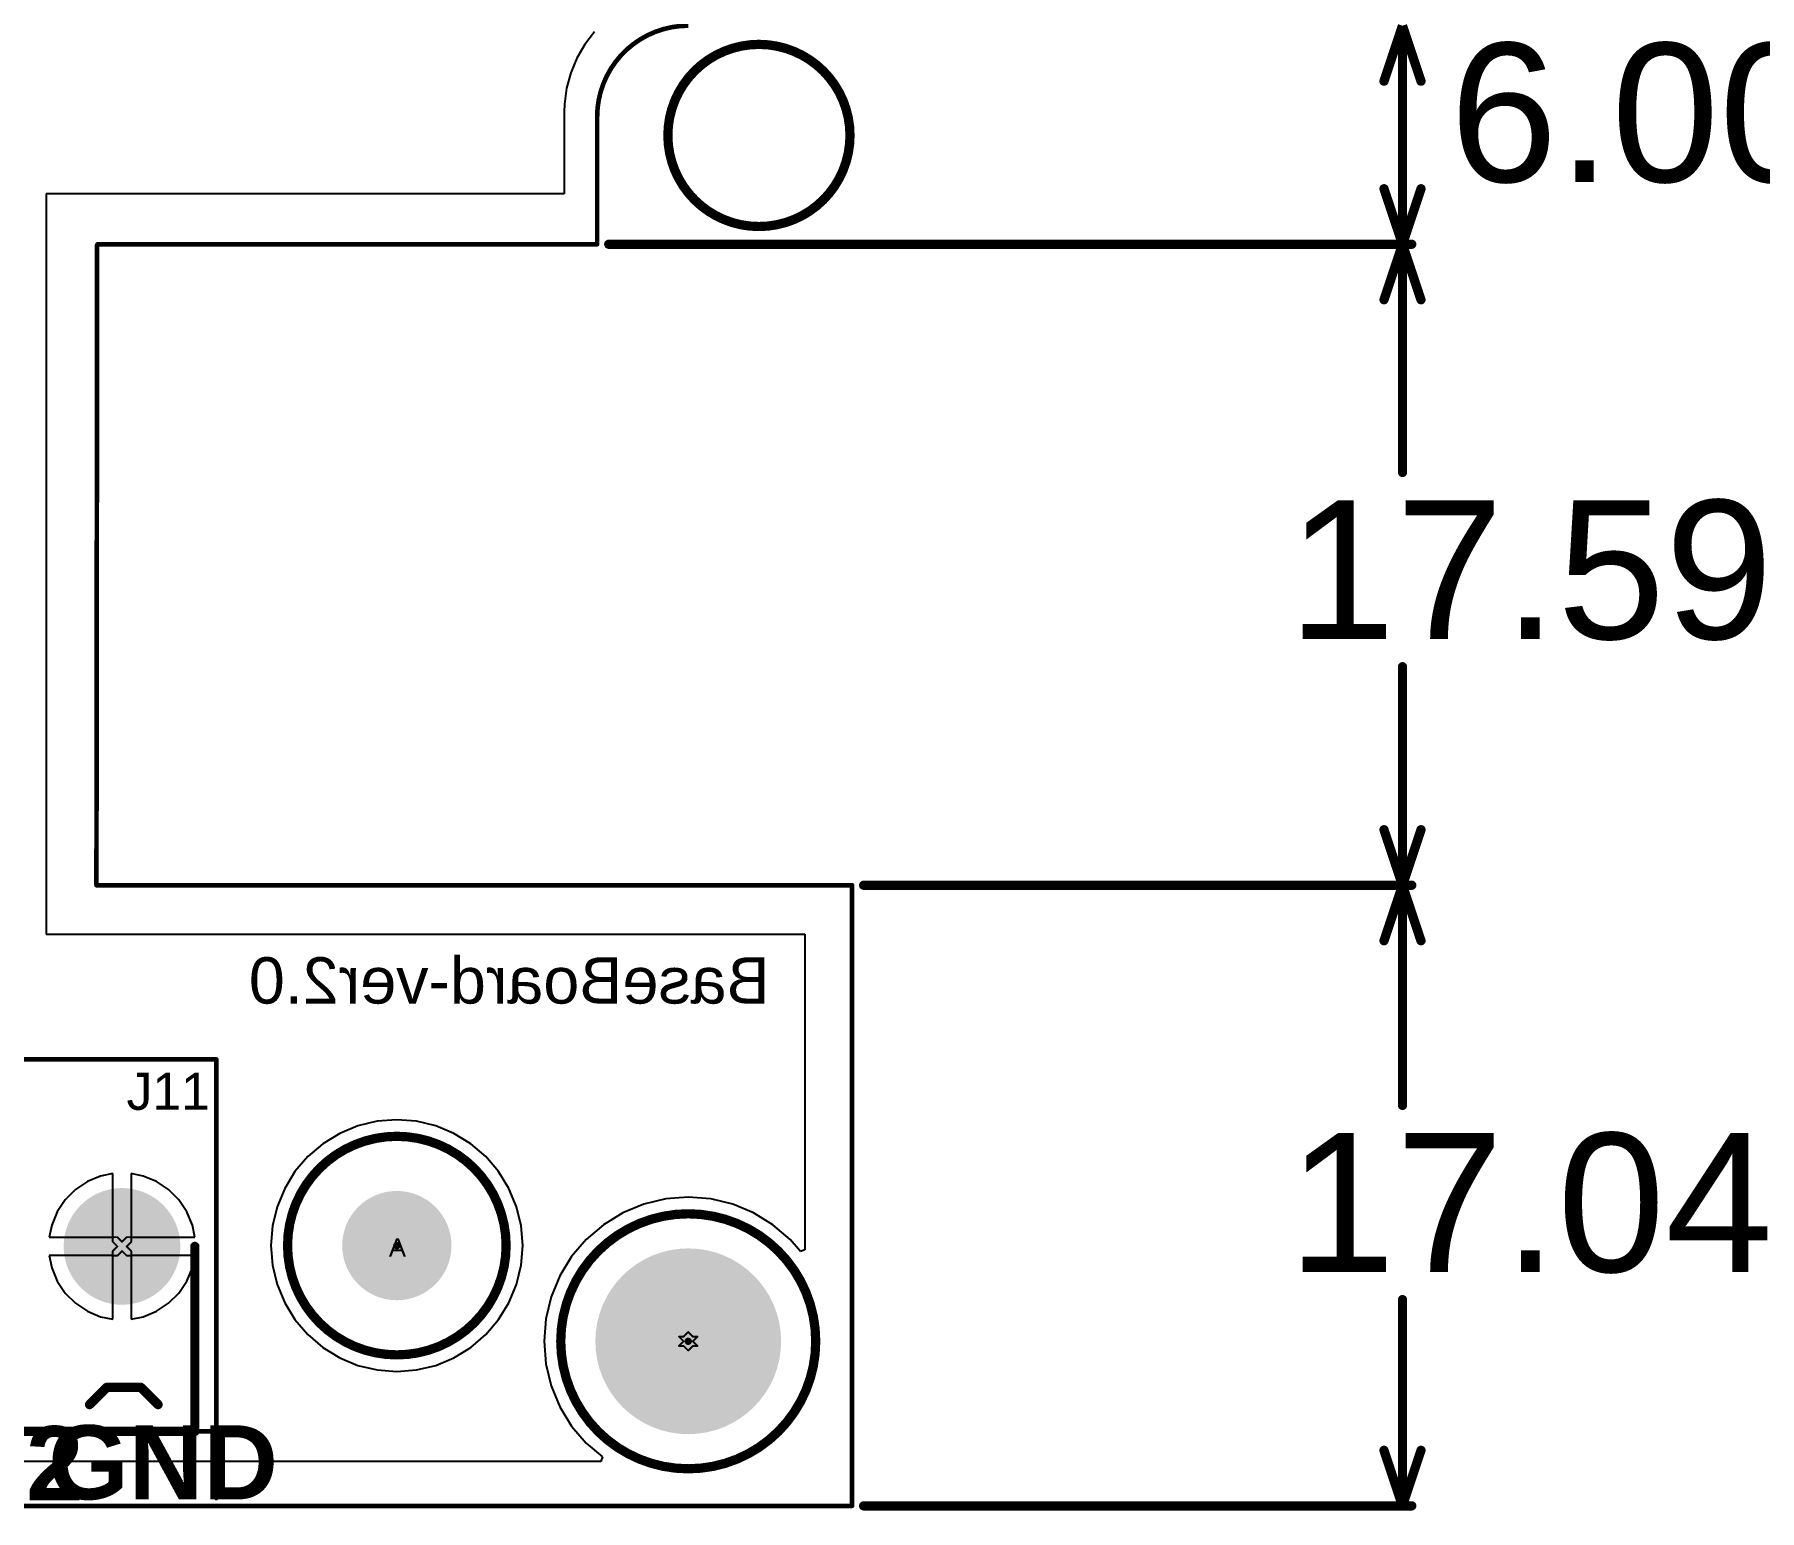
# Model space of a CAD drawing. Header units: inches. Extents: x -21 to 276, y -5 to 220.
# Drawn here: x 87.06 to 134.41, y -4.64 to 35.87 of the extents above; entities that cross this region are included whole.
import ezdxf

# ---------------------------------------------------------------- set-up
doc = ezdxf.new("R2010")
doc.units = ezdxf.units.IN
for name, color, linetype in [('Board_Outline', 216, 'Continuous'), ('Bottom Layer', 5, 'Continuous'), ('Bottom Overlay', 54, 'Continuous'), ('Bottom Solder', 6, 'Continuous'), ('Dimensions', 6, 'Continuous'), ('Drill Drawing', 1, 'Continuous'), ('Ground', 16, 'Continuous'), ('Keep-Out Layer', 6, 'Continuous'), ('Multi-Layer', 9, 'Continuous'), ('Pad Holes', 156, 'Continuous'), ('Power + Signal', 76, 'Continuous'), ('Top Layer', 1, 'Continuous'), ('Top Overlay', 2, 'Continuous'), ('Top Solder', 216, 'Continuous')]:
    doc.layers.add(name, color=color, linetype=linetype)
doc.styles.add('Arial', font='', dxfattribs={"height": 0.2})
doc.styles.add('Arial_Bold', font='', dxfattribs={"height": 0.2})
doc.styles.get('Arial').set_extended_font_data('Arial')
doc.styles.get('Arial_Bold').set_extended_font_data('Arial', bold=True)

# ---------------------------------------------------------------- blocks, each defined once
blk = doc.blocks.new('DB128L_5_08_2P_BK_S_135')
at = {"layer": 'Bottom Layer'}
blk.add_hatch(color=5, dxfattribs=at).paths.add_polyline_path([(-1.04, 1.5), (-1.04, -1.5), (-4.04, -1.5), (-4.04, 1.5)])
h = blk.add_hatch(color=5, dxfattribs=at)
edge = h.paths.add_edge_path()
edge.add_arc((2.54, 0), 1.5, 0, 360)
at = {"layer": 'Bottom Solder'}
blk.add_hatch(color=6, dxfattribs=at).paths.add_polyline_path([(-0.938, 1.602), (-0.938, -1.602), (-4.142, -1.602), (-4.142, 1.602)])
h = blk.add_hatch(color=6, dxfattribs=at)
edge = h.paths.add_edge_path()
edge.add_arc((2.54, 0), 1.602, 0, 360)
at = {"layer": 'Ground'}
blk.add_hatch(color=16, dxfattribs=at).paths.add_polyline_path([(-1.04, 1.5), (-1.04, -1.5), (-4.04, -1.5), (-4.04, 1.5)])
h = blk.add_hatch(color=16, dxfattribs=at)
edge = h.paths.add_edge_path()
edge.add_arc((2.54, 0), 1.5, 0, 360)
at = {"layer": 'Multi-Layer'}
blk.add_hatch(color=9, dxfattribs=at).paths.add_polyline_path([(-1.04, 1.5), (-1.04, -1.5), (-4.04, -1.5), (-4.04, 1.5)])
h = blk.add_hatch(color=9, dxfattribs=at)
edge = h.paths.add_edge_path()
edge.add_arc((2.54, 0), 1.5, 0, 360)
at = {"layer": 'Pad Holes'}
h = blk.add_hatch(color=7, dxfattribs=at)
edge = h.paths.add_edge_path()
edge.add_arc((-2.54, 0), 0.8, 0, 360)
h = blk.add_hatch(color=7, dxfattribs=at)
edge = h.paths.add_edge_path()
edge.add_arc((2.54, 0), 0.8, 0, 360)
at = {"layer": 'Power + Signal'}
blk.add_hatch(color=76, dxfattribs=at).paths.add_polyline_path([(-1.04, 1.5), (-1.04, -1.5), (-4.04, -1.5), (-4.04, 1.5)])
h = blk.add_hatch(color=76, dxfattribs=at)
edge = h.paths.add_edge_path()
edge.add_arc((2.54, 0), 1.5, 0, 360)
at = {"layer": 'Top Layer'}
blk.add_hatch(color=1, dxfattribs=at).paths.add_polyline_path([(-1.04, 1.5), (-1.04, -1.5), (-4.04, -1.5), (-4.04, 1.5)])
h = blk.add_hatch(color=1, dxfattribs=at)
edge = h.paths.add_edge_path()
edge.add_arc((2.54, 0), 1.5, 0, 360)
at = {"layer": 'Top Solder'}
blk.add_hatch(color=216, dxfattribs=at).paths.add_polyline_path([(-0.938, 1.602), (-0.938, -1.602), (-4.142, -1.602), (-4.142, 1.602)])
h = blk.add_hatch(color=216, dxfattribs=at)
edge = h.paths.add_edge_path()
edge.add_arc((2.54, 0), 1.602, 0, 360)
at = {"layer": 'Top Overlay'}
for points in [[(-5.131, 5.131, 0.127, 0.127, 0), (5.131, 5.131, 0.127, 0.127, 0)], [(-5.131, -5.08, 0.127, 0.127, 0), (-5.131, 5.131, 0.127, 0.127, 0)], [(5.131, -5.08, 0.127, 0.127, 0), (5.131, 5.131, 0.127, 0.127, 0)], [(-3.431, -4.343, 0.254, 0.254, 0), (-2.954, -3.867, 0.254, 0.254, 0)], [(-2.954, -3.867, 0.254, 0.254, 0), (-2.026, -3.867, 0.254, 0.254, 0)], [(-2.026, -3.867, 0.254, 0.254, 0), (-1.549, -4.343, 0.254, 0.254, 0)], [(1.649, -4.343, 0.254, 0.254, 0), (2.126, -3.867, 0.254, 0.254, 0)], [(2.126, -3.867, 0.254, 0.254, 0), (3.054, -3.867, 0.254, 0.254, 0)], [(3.054, -3.867, 0.254, 0.254, 0), (3.531, -4.343, 0.254, 0.254, 0)], [(-5.131, -5.08, 0.127, 0.127, 0), (5.131, -5.08, 0.127, 0.127, 0)]]:
    blk.add_lwpolyline(points, format="xyseb", dxfattribs=at)
for points in [[(-5.163, 5.131, 0.0635, 0.0635, 1), (-5.099, 5.131, 0.0635, 0.0635, 1)], [(-5.163, 5.131, 0.0635, 0.0635, 1), (-5.099, 5.131, 0.0635, 0.0635, 1)], [(5.099, 5.131, 0.0635, 0.0635, 1), (5.163, 5.131, 0.0635, 0.0635, 1)], [(5.099, 5.131, 0.0635, 0.0635, 1), (5.163, 5.131, 0.0635, 0.0635, 1)], [(-3.018, -3.867, 0.127, 0.127, 1), (-2.891, -3.867, 0.127, 0.127, 1)], [(-3.018, -3.867, 0.127, 0.127, 1), (-2.891, -3.867, 0.127, 0.127, 1)], [(-2.09, -3.867, 0.127, 0.127, 1), (-1.963, -3.867, 0.127, 0.127, 1)], [(-2.09, -3.867, 0.127, 0.127, 1), (-1.963, -3.867, 0.127, 0.127, 1)], [(2.062, -3.867, 0.127, 0.127, 1), (2.189, -3.867, 0.127, 0.127, 1)], [(2.062, -3.867, 0.127, 0.127, 1), (2.189, -3.867, 0.127, 0.127, 1)], [(2.99, -3.867, 0.127, 0.127, 1), (3.117, -3.867, 0.127, 0.127, 1)], [(2.99, -3.867, 0.127, 0.127, 1), (3.117, -3.867, 0.127, 0.127, 1)], [(-3.495, -4.343, 0.127, 0.127, 1), (-3.368, -4.343, 0.127, 0.127, 1)], [(-1.613, -4.343, 0.127, 0.127, 1), (-1.486, -4.343, 0.127, 0.127, 1)], [(1.585, -4.343, 0.127, 0.127, 1), (1.712, -4.343, 0.127, 0.127, 1)], [(3.467, -4.343, 0.127, 0.127, 1), (3.594, -4.343, 0.127, 0.127, 1)], [(-5.163, -5.08, 0.0635, 0.0635, 1), (-5.099, -5.08, 0.0635, 0.0635, 1)], [(-5.163, -5.08, 0.0635, 0.0635, 1), (-5.099, -5.08, 0.0635, 0.0635, 1)], [(5.099, -5.08, 0.0635, 0.0635, 1), (5.163, -5.08, 0.0635, 0.0635, 1)], [(5.099, -5.08, 0.0635, 0.0635, 1), (5.163, -5.08, 0.0635, 0.0635, 1)]]:
    blk.add_lwpolyline(points, format="xyseb", close=True, dxfattribs=at)

msp = doc.modelspace()

# ---------------------------------------------------------------- hatches: boundary and pattern name
at = {"layer": 'Bottom Solder'}
h = msp.add_hatch(color=6, dxfattribs=at)
edge = h.paths.add_edge_path()
edge.add_arc((97.003, 2.627), 0.102, 0, 360)
h = msp.add_hatch(color=6, dxfattribs=at)
edge = h.paths.add_edge_path()
edge.add_arc((105.003, 0), 0.102, 0, 360)
at = {"layer": 'Pad Holes'}
h = msp.add_hatch(color=7, dxfattribs=at)
edge = h.paths.add_edge_path()
edge.add_arc((97.003, 2.627), 1.5, 0, 360)
h = msp.add_hatch(color=7, dxfattribs=at)
edge = h.paths.add_edge_path()
edge.add_arc((105.003, 0), 2.55, 0, 360)
at = {"layer": 'Top Solder'}
h = msp.add_hatch(color=216, dxfattribs=at)
edge = h.paths.add_edge_path()
edge.add_arc((97.003, 2.627), 0.102, 0, 360)
h = msp.add_hatch(color=216, dxfattribs=at)
edge = h.paths.add_edge_path()
edge.add_arc((105.003, 0), 0.102, 0, 360)

# ---------------------------------------------------------------- linework, layer by layer
at = {"layer": 'Board_Outline'}
for points in [[(102.503, 33.614, 0.127, 0.127, -0.414214), (105.003, 36.114, 0.127, 0.127, 0)], [(102.503, 30.114, 0.127, 0.127, 0), (102.503, 33.614, 0.127, 0.127, 0)], [(88.756, 12.519, 0.127, 0.127, 0), (88.775, 30.096, 0.127, 0.127, 0)], [(88.793, 30.114, 0.127, 0.127, 0), (102.503, 30.114, 0.127, 0.127, 0)], [(88.756, 12.519, 0.127, 0.127, 0), (109.501, 12.519, 0.127, 0.127, 0)], [(109.501, -4.518, 0.127, 0.127, 0), (109.501, 12.519, 0.127, 0.127, 0)], [(-4.499, -4.518, 0.127, 0.127, 0), (109.501, -4.518, 0.127, 0.127, 0)]]:
    msp.add_lwpolyline(points, format="xyseb", dxfattribs=at)
for points in [[(102.471, 33.614, 0.0635, 0.0635, 1), (102.535, 33.614, 0.0635, 0.0635, 1)], [(102.471, 33.614, 0.0635, 0.0635, 1), (102.535, 33.614, 0.0635, 0.0635, 1)], [(88.743, 30.096, 0.0635, 0.0635, 1), (88.807, 30.096, 0.0635, 0.0635, 1)], [(88.761, 30.114, 0.0635, 0.0635, 1), (88.824, 30.114, 0.0635, 0.0635, 1)], [(102.471, 30.114, 0.0635, 0.0635, 1), (102.535, 30.114, 0.0635, 0.0635, 1)], [(102.471, 30.114, 0.0635, 0.0635, 1), (102.535, 30.114, 0.0635, 0.0635, 1)], [(88.725, 12.519, 0.0635, 0.0635, 1), (88.788, 12.519, 0.0635, 0.0635, 1)], [(88.725, 12.519, 0.0635, 0.0635, 1), (88.788, 12.519, 0.0635, 0.0635, 1)], [(109.47, 12.519, 0.0635, 0.0635, 1), (109.533, 12.519, 0.0635, 0.0635, 1)], [(109.47, 12.519, 0.0635, 0.0635, 1), (109.533, 12.519, 0.0635, 0.0635, 1)], [(109.47, -4.518, 0.0635, 0.0635, 1), (109.533, -4.518, 0.0635, 0.0635, 1)], [(109.47, -4.518, 0.0635, 0.0635, 1), (109.533, -4.518, 0.0635, 0.0635, 1)]]:
    msp.add_lwpolyline(points, format="xyseb", close=True, dxfattribs=at)
at = {"layer": 'Bottom Layer'}
for p, q in [((102.163, 35.6), (101.944, 35.222)), ((102.429, 35.947), (102.163, 35.6)), ((101.944, 35.222), (101.777, 34.818)), ((101.777, 34.818), (101.664, 34.397)), ((101.664, 34.397), (101.607, 33.964)), ((101.607, 33.964), (101.6, 33.745)), ((101.6, 33.745), (101.6, 31.496)), ((101.6, 31.496), (87.376, 31.496)), ((87.376, 31.496), (87.376, 11.176)), ((87.376, 11.176), (108.204, 11.176)), ((108.204, 11.176), (108.204, 2.509)), ((95.434, 5.705), (94.972, 5.422)), ((95.935, 5.913), (95.434, 5.705)), ((96.462, 6.039), (95.935, 5.913)), ((97.003, 6.082), (96.462, 6.039)), ((97.543, 6.039), (97.003, 6.082)), ((98.07, 5.913), (97.543, 6.039)), ((98.571, 5.705), (98.07, 5.913)), ((99.034, 5.422), (98.571, 5.705)), ((94.972, 5.422), (94.56, 5.07)), ((99.446, 5.07), (99.034, 5.422)), ((94.56, 5.07), (94.207, 4.657)), ((99.798, 4.657), (99.446, 5.07)), ((88.507, 4.385), (88.178, 4.165)), ((88.872, 4.536), (88.507, 4.385)), ((89.204, 4.602), (88.872, 4.536)), ((89.204, 2.859), (89.204, 4.602)), ((90.043, 4.536), (89.712, 4.602)), ((89.712, 4.602), (89.712, 2.859)), ((90.409, 4.385), (90.043, 4.536)), ((90.738, 4.165), (90.409, 4.385)), ((94.207, 4.657), (93.924, 4.195)), ((100.081, 4.195), (99.798, 4.657)), ((87.898, 3.885), (87.678, 3.557)), ((88.178, 4.165), (87.898, 3.885)), ((91.017, 3.885), (90.738, 4.165)), ((91.237, 3.557), (91.017, 3.885)), ((93.924, 4.195), (93.717, 3.694)), ((100.289, 3.694), (100.081, 4.195)), ((104.384, 3.908), (103.78, 3.763)), ((105.003, 3.957), (104.384, 3.908)), ((105.622, 3.908), (105.003, 3.957)), ((106.226, 3.763), (105.622, 3.908)), ((87.678, 3.557), (87.527, 3.191)), ((91.389, 3.191), (91.237, 3.557)), ((93.717, 3.694), (93.59, 3.167)), ((100.415, 3.167), (100.289, 3.694)), ((103.207, 3.525), (102.677, 3.201)), ((103.78, 3.763), (103.207, 3.525)), ((106.799, 3.525), (106.226, 3.763)), ((107.329, 3.201), (106.799, 3.525)), ((87.527, 3.191), (87.461, 2.859)), ((87.461, 2.859), (89.204, 2.859)), ((89.712, 2.859), (91.455, 2.859)), ((91.455, 2.859), (91.389, 3.191)), ((93.59, 3.167), (93.548, 2.627)), ((100.458, 2.627), (100.415, 3.167)), ((102.677, 3.201), (102.205, 2.798)), ((107.801, 2.798), (107.329, 3.201)), ((93.548, 2.627), (93.59, 2.086)), ((100.415, 2.086), (100.458, 2.627)), ((102.205, 2.798), (101.802, 2.326)), ((108.085, 2.465), (107.801, 2.798)), ((108.204, 2.509), (108.085, 2.465)), ((89.204, 2.351), (87.461, 2.351)), ((87.461, 2.351), (87.527, 2.02)), ((87.527, 2.02), (87.678, 1.654)), ((89.204, 0.609), (89.204, 2.351)), ((91.455, 2.351), (89.712, 2.351)), ((89.712, 2.351), (89.712, 0.609)), ((91.237, 1.654), (91.389, 2.02)), ((91.389, 2.02), (91.455, 2.351)), ((93.59, 2.086), (93.717, 1.559)), ((100.289, 1.559), (100.415, 2.086)), ((101.802, 2.326), (101.478, 1.796)), ((87.678, 1.654), (87.898, 1.325)), ((91.017, 1.325), (91.237, 1.654)), ((93.717, 1.559), (93.924, 1.058)), ((100.081, 1.058), (100.289, 1.559)), ((101.478, 1.796), (101.24, 1.223)), ((87.898, 1.325), (88.178, 1.046)), ((88.178, 1.046), (88.507, 0.826)), ((90.409, 0.826), (90.738, 1.046)), ((90.738, 1.046), (91.017, 1.325)), ((93.924, 1.058), (94.207, 0.596)), ((99.798, 0.596), (100.081, 1.058)), ((101.24, 1.223), (101.095, 0.619)), ((88.507, 0.826), (88.872, 0.675)), ((88.872, 0.675), (89.204, 0.609)), ((89.712, 0.609), (90.043, 0.675)), ((90.043, 0.675), (90.409, 0.826)), ((94.207, 0.596), (94.56, 0.183)), ((99.446, 0.183), (99.798, 0.596)), ((101.095, 0.619), (101.046, 0)), ((94.56, 0.183), (94.972, -0.169)), ((99.034, -0.169), (99.446, 0.183)), ((101.046, 0), (101.095, -0.619)), ((94.972, -0.169), (95.434, -0.452)), ((95.434, -0.452), (95.935, -0.66)), ((98.07, -0.66), (98.571, -0.452)), ((98.571, -0.452), (99.034, -0.169)), ((95.935, -0.66), (96.462, -0.786)), ((96.462, -0.786), (97.003, -0.829)), ((97.003, -0.829), (97.543, -0.786)), ((97.543, -0.786), (98.07, -0.66)), ((101.095, -0.619), (101.24, -1.223)), ((101.24, -1.223), (101.478, -1.796)), ((101.478, -1.796), (101.802, -2.326)), ((101.802, -2.326), (102.205, -2.798)), ((102.205, -2.798), (102.647, -3.175)), ((102.608, -3.302), (2.395, -3.302)), ((102.647, -3.175), (102.608, -3.302))]:
    msp.add_line(p, q, dxfattribs=at)
at = {"layer": 'Bottom Overlay'}
for points in [[(91.458, -2.475, 0.254, 0.254, 0), (91.458, 2.605, 0.254, 0.254, 0)], [(64.501, -2.475, 0.254, 0.254, 0), (91.458, -2.475, 0.254, 0.254, 0)]]:
    msp.add_lwpolyline(points, format="xyseb", dxfattribs=at)
for points in [[(91.394, 2.605, 0.127, 0.127, 1), (91.521, 2.605, 0.127, 0.127, 1)], [(91.394, -2.475, 0.127, 0.127, 1), (91.521, -2.475, 0.127, 0.127, 1)], [(91.394, -2.475, 0.127, 0.127, 1), (91.521, -2.475, 0.127, 0.127, 1)]]:
    msp.add_lwpolyline(points, format="xyseb", close=True, dxfattribs=at)
at = {"layer": 'Dimensions'}
for points in [[(124.104, 34.59, 0.254, 0.254, 0), (124.612, 36.114, 0.254, 0.254, 0)], [(124.612, 36.114, 0.254, 0.254, 0), (125.12, 34.59, 0.254, 0.254, 0)], [(124.612, 33.114, 0.254, 0.254, 0), (124.612, 36.114, 0.254, 0.254, 0)], [(124.612, 30.114, 0.254, 0.254, 0), (124.612, 33.114, 0.254, 0.254, 0)], [(124.104, 31.638, 0.254, 0.254, 0), (124.612, 30.114, 0.254, 0.254, 0)], [(124.612, 30.114, 0.254, 0.254, 0), (125.12, 31.638, 0.254, 0.254, 0)], [(102.82, 30.114, 0.254, 0.254, 0), (124.866, 30.114, 0.254, 0.254, 0)], [(102.82, 30.114, 0.254, 0.254, 0), (124.866, 30.114, 0.254, 0.254, 0)], [(124.104, 28.59, 0.254, 0.254, 0), (124.612, 30.114, 0.254, 0.254, 0)], [(124.612, 30.114, 0.254, 0.254, 0), (125.12, 28.59, 0.254, 0.254, 0)], [(124.612, 23.849, 0.254, 0.254, 0), (124.612, 30.114, 0.254, 0.254, 0)], [(124.612, 12.519, 0.254, 0.254, 0), (124.612, 18.517, 0.254, 0.254, 0)], [(124.104, 14.043, 0.254, 0.254, 0), (124.612, 12.519, 0.254, 0.254, 0)], [(124.612, 12.519, 0.254, 0.254, 0), (125.12, 14.043, 0.254, 0.254, 0)], [(109.819, 12.519, 0.254, 0.254, 0), (124.866, 12.519, 0.254, 0.254, 0)], [(109.819, 12.519, 0.254, 0.254, 0), (124.866, 12.519, 0.254, 0.254, 0)], [(124.104, 10.995, 0.254, 0.254, 0), (124.612, 12.519, 0.254, 0.254, 0)], [(124.612, 12.519, 0.254, 0.254, 0), (125.12, 10.995, 0.254, 0.254, 0)], [(124.612, 6.476, 0.254, 0.254, 0), (124.612, 12.519, 0.254, 0.254, 0)], [(124.612, -4.518, 0.254, 0.254, 0), (124.612, 1.143, 0.254, 0.254, 0)], [(124.104, -2.994, 0.254, 0.254, 0), (124.612, -4.518, 0.254, 0.254, 0)], [(124.612, -4.518, 0.254, 0.254, 0), (125.12, -2.994, 0.254, 0.254, 0)], [(109.819, -4.518, 0.254, 0.254, 0), (124.866, -4.518, 0.254, 0.254, 0)]]:
    msp.add_lwpolyline(points, format="xyseb", dxfattribs=at)
for points in [[(109.444, 33.101, 0.254, 0.254, 1), (104.444, 33.101, 0.254, 0.254, 1)], [(124.041, 34.59, 0.127, 0.127, 1), (124.168, 34.59, 0.127, 0.127, 1)], [(125.057, 34.59, 0.127, 0.127, 1), (125.184, 34.59, 0.127, 0.127, 1)], [(104.38, 33.101, 0.127, 0.127, 1), (104.507, 33.101, 0.127, 0.127, 1)], [(109.381, 33.101, 0.127, 0.127, 1), (109.508, 33.101, 0.127, 0.127, 1)], [(124.549, 33.114, 0.127, 0.127, 1), (124.676, 33.114, 0.127, 0.127, 1)], [(124.549, 33.114, 0.127, 0.127, 1), (124.676, 33.114, 0.127, 0.127, 1)], [(124.041, 31.638, 0.127, 0.127, 1), (124.168, 31.638, 0.127, 0.127, 1)], [(125.057, 31.638, 0.127, 0.127, 1), (125.184, 31.638, 0.127, 0.127, 1)], [(102.757, 30.114, 0.127, 0.127, 1), (102.884, 30.114, 0.127, 0.127, 1)], [(102.757, 30.114, 0.127, 0.127, 1), (102.884, 30.114, 0.127, 0.127, 1)], [(124.549, 30.114, 0.127, 0.127, 1), (124.676, 30.114, 0.127, 0.127, 1)], [(124.549, 30.114, 0.127, 0.127, 1), (124.676, 30.114, 0.127, 0.127, 1)], [(124.549, 30.114, 0.127, 0.127, 1), (124.676, 30.114, 0.127, 0.127, 1)], [(124.549, 30.114, 0.127, 0.127, 1), (124.676, 30.114, 0.127, 0.127, 1)], [(124.549, 30.114, 0.127, 0.127, 1), (124.676, 30.114, 0.127, 0.127, 1)], [(124.549, 30.114, 0.127, 0.127, 1), (124.676, 30.114, 0.127, 0.127, 1)], [(124.803, 30.114, 0.127, 0.127, 1), (124.93, 30.114, 0.127, 0.127, 1)], [(124.803, 30.114, 0.127, 0.127, 1), (124.93, 30.114, 0.127, 0.127, 1)], [(124.041, 28.59, 0.127, 0.127, 1), (124.168, 28.59, 0.127, 0.127, 1)], [(125.057, 28.59, 0.127, 0.127, 1), (125.184, 28.59, 0.127, 0.127, 1)], [(124.549, 23.849, 0.127, 0.127, 1), (124.676, 23.849, 0.127, 0.127, 1)], [(124.549, 18.517, 0.127, 0.127, 1), (124.676, 18.517, 0.127, 0.127, 1)], [(124.041, 14.043, 0.127, 0.127, 1), (124.168, 14.043, 0.127, 0.127, 1)], [(125.057, 14.043, 0.127, 0.127, 1), (125.184, 14.043, 0.127, 0.127, 1)], [(109.755, 12.519, 0.127, 0.127, 1), (109.882, 12.519, 0.127, 0.127, 1)], [(109.755, 12.519, 0.127, 0.127, 1), (109.882, 12.519, 0.127, 0.127, 1)], [(124.549, 12.519, 0.127, 0.127, 1), (124.676, 12.519, 0.127, 0.127, 1)], [(124.549, 12.519, 0.127, 0.127, 1), (124.676, 12.519, 0.127, 0.127, 1)], [(124.549, 12.519, 0.127, 0.127, 1), (124.676, 12.519, 0.127, 0.127, 1)], [(124.549, 12.519, 0.127, 0.127, 1), (124.676, 12.519, 0.127, 0.127, 1)], [(124.549, 12.519, 0.127, 0.127, 1), (124.676, 12.519, 0.127, 0.127, 1)], [(124.549, 12.519, 0.127, 0.127, 1), (124.676, 12.519, 0.127, 0.127, 1)], [(124.803, 12.519, 0.127, 0.127, 1), (124.93, 12.519, 0.127, 0.127, 1)], [(124.803, 12.519, 0.127, 0.127, 1), (124.93, 12.519, 0.127, 0.127, 1)], [(124.041, 10.995, 0.127, 0.127, 1), (124.168, 10.995, 0.127, 0.127, 1)], [(125.057, 10.995, 0.127, 0.127, 1), (125.184, 10.995, 0.127, 0.127, 1)], [(124.549, 6.476, 0.127, 0.127, 1), (124.676, 6.476, 0.127, 0.127, 1)], [(124.549, 1.143, 0.127, 0.127, 1), (124.676, 1.143, 0.127, 0.127, 1)], [(124.041, -2.994, 0.127, 0.127, 1), (124.168, -2.994, 0.127, 0.127, 1)], [(125.057, -2.994, 0.127, 0.127, 1), (125.184, -2.994, 0.127, 0.127, 1)], [(109.755, -4.518, 0.127, 0.127, 1), (109.882, -4.518, 0.127, 0.127, 1)], [(124.549, -4.518, 0.127, 0.127, 1), (124.676, -4.518, 0.127, 0.127, 1)], [(124.549, -4.518, 0.127, 0.127, 1), (124.676, -4.518, 0.127, 0.127, 1)], [(124.549, -4.518, 0.127, 0.127, 1), (124.676, -4.518, 0.127, 0.127, 1)], [(124.803, -4.518, 0.127, 0.127, 1), (124.93, -4.518, 0.127, 0.127, 1)]]:
    msp.add_lwpolyline(points, format="xyseb", close=True, dxfattribs=at)
at = {"layer": 'Drill Drawing'}
for points in [[(89.204, 2.732, 0.0508, 0.0508, 0), (89.204, 2.859, 0.0508, 0.0508, 0)], [(89.204, 2.859, 0.0508, 0.0508, 0), (89.331, 2.859, 0.0508, 0.0508, 0)], [(89.331, 2.859, 0.0508, 0.0508, 0), (89.458, 2.732, 0.0508, 0.0508, 0)], [(89.458, 2.732, 0.0508, 0.0508, 0), (89.585, 2.859, 0.0508, 0.0508, 0)], [(89.585, 2.859, 0.0508, 0.0508, 0), (89.712, 2.859, 0.0508, 0.0508, 0)], [(89.712, 2.732, 0.0508, 0.0508, 0), (89.712, 2.859, 0.0508, 0.0508, 0)], [(89.204, 2.732, 0.0508, 0.0508, 0), (89.331, 2.605, 0.0508, 0.0508, 0)], [(89.204, 2.478, 0.0508, 0.0508, 0), (89.331, 2.605, 0.0508, 0.0508, 0)], [(89.204, 2.351, 0.0508, 0.0508, 0), (89.204, 2.478, 0.0508, 0.0508, 0)], [(89.204, 2.351, 0.0508, 0.0508, 0), (89.331, 2.351, 0.0508, 0.0508, 0)], [(89.331, 2.351, 0.0508, 0.0508, 0), (89.458, 2.478, 0.0508, 0.0508, 0)], [(89.458, 2.478, 0.0508, 0.0508, 0), (89.585, 2.351, 0.0508, 0.0508, 0)], [(89.585, 2.605, 0.0508, 0.0508, 0), (89.712, 2.732, 0.0508, 0.0508, 0)], [(89.585, 2.605, 0.0508, 0.0508, 0), (89.712, 2.478, 0.0508, 0.0508, 0)], [(89.585, 2.351, 0.0508, 0.0508, 0), (89.712, 2.351, 0.0508, 0.0508, 0)], [(89.712, 2.351, 0.0508, 0.0508, 0), (89.712, 2.478, 0.0508, 0.0508, 0)], [(104.749, 0.127, 0.0508, 0.0508, 0), (104.876, 0, 0.0508, 0.0508, 0)], [(104.749, 0.127, 0.0508, 0.0508, 0), (104.876, 0.127, 0.0508, 0.0508, 0)], [(104.749, -0.127, 0.0508, 0.0508, 0), (104.876, 0, 0.0508, 0.0508, 0)], [(104.876, 0.127, 0.0508, 0.0508, 0), (105.003, 0.254, 0.0508, 0.0508, 0)], [(105.003, 0.254, 0.0508, 0.0508, 0), (105.13, 0.127, 0.0508, 0.0508, 0)], [(105.13, 0.127, 0.0508, 0.0508, 0), (105.257, 0.127, 0.0508, 0.0508, 0)], [(105.13, 0, 0.0508, 0.0508, 0), (105.257, 0.127, 0.0508, 0.0508, 0)], [(105.13, 0, 0.0508, 0.0508, 0), (105.257, -0.127, 0.0508, 0.0508, 0)], [(104.749, -0.127, 0.0508, 0.0508, 0), (104.876, -0.127, 0.0508, 0.0508, 0)], [(104.876, -0.127, 0.0508, 0.0508, 0), (105.003, -0.254, 0.0508, 0.0508, 0)], [(105.003, -0.254, 0.0508, 0.0508, 0), (105.13, -0.127, 0.0508, 0.0508, 0)], [(105.13, -0.127, 0.0508, 0.0508, 0), (105.257, -0.127, 0.0508, 0.0508, 0)]]:
    msp.add_lwpolyline(points, format="xyseb", dxfattribs=at)
for points in [[(89.191, 2.859, 0.0254, 0.0254, 1), (89.216, 2.859, 0.0254, 0.0254, 1)], [(89.191, 2.859, 0.0254, 0.0254, 1), (89.216, 2.859, 0.0254, 0.0254, 1)], [(89.318, 2.859, 0.0254, 0.0254, 1), (89.343, 2.859, 0.0254, 0.0254, 1)], [(89.318, 2.859, 0.0254, 0.0254, 1), (89.343, 2.859, 0.0254, 0.0254, 1)], [(89.572, 2.859, 0.0254, 0.0254, 1), (89.597, 2.859, 0.0254, 0.0254, 1)], [(89.572, 2.859, 0.0254, 0.0254, 1), (89.597, 2.859, 0.0254, 0.0254, 1)], [(89.699, 2.859, 0.0254, 0.0254, 1), (89.724, 2.859, 0.0254, 0.0254, 1)], [(89.699, 2.859, 0.0254, 0.0254, 1), (89.724, 2.859, 0.0254, 0.0254, 1)], [(89.191, 2.732, 0.0254, 0.0254, 1), (89.216, 2.732, 0.0254, 0.0254, 1)], [(89.191, 2.732, 0.0254, 0.0254, 1), (89.216, 2.732, 0.0254, 0.0254, 1)], [(89.191, 2.478, 0.0254, 0.0254, 1), (89.216, 2.478, 0.0254, 0.0254, 1)], [(89.191, 2.478, 0.0254, 0.0254, 1), (89.216, 2.478, 0.0254, 0.0254, 1)], [(89.191, 2.351, 0.0254, 0.0254, 1), (89.216, 2.351, 0.0254, 0.0254, 1)], [(89.191, 2.351, 0.0254, 0.0254, 1), (89.216, 2.351, 0.0254, 0.0254, 1)], [(89.318, 2.605, 0.0254, 0.0254, 1), (89.343, 2.605, 0.0254, 0.0254, 1)], [(89.318, 2.605, 0.0254, 0.0254, 1), (89.343, 2.605, 0.0254, 0.0254, 1)], [(89.318, 2.351, 0.0254, 0.0254, 1), (89.343, 2.351, 0.0254, 0.0254, 1)], [(89.318, 2.351, 0.0254, 0.0254, 1), (89.343, 2.351, 0.0254, 0.0254, 1)], [(89.445, 2.732, 0.0254, 0.0254, 1), (89.47, 2.732, 0.0254, 0.0254, 1)], [(89.445, 2.732, 0.0254, 0.0254, 1), (89.47, 2.732, 0.0254, 0.0254, 1)], [(89.445, 2.478, 0.0254, 0.0254, 1), (89.47, 2.478, 0.0254, 0.0254, 1)], [(89.445, 2.478, 0.0254, 0.0254, 1), (89.47, 2.478, 0.0254, 0.0254, 1)], [(89.572, 2.605, 0.0254, 0.0254, 1), (89.597, 2.605, 0.0254, 0.0254, 1)], [(89.572, 2.605, 0.0254, 0.0254, 1), (89.597, 2.605, 0.0254, 0.0254, 1)], [(89.572, 2.351, 0.0254, 0.0254, 1), (89.597, 2.351, 0.0254, 0.0254, 1)], [(89.572, 2.351, 0.0254, 0.0254, 1), (89.597, 2.351, 0.0254, 0.0254, 1)], [(89.699, 2.732, 0.0254, 0.0254, 1), (89.724, 2.732, 0.0254, 0.0254, 1)], [(89.699, 2.732, 0.0254, 0.0254, 1), (89.724, 2.732, 0.0254, 0.0254, 1)], [(89.699, 2.478, 0.0254, 0.0254, 1), (89.724, 2.478, 0.0254, 0.0254, 1)], [(89.699, 2.478, 0.0254, 0.0254, 1), (89.724, 2.478, 0.0254, 0.0254, 1)], [(89.699, 2.351, 0.0254, 0.0254, 1), (89.724, 2.351, 0.0254, 0.0254, 1)], [(89.699, 2.351, 0.0254, 0.0254, 1), (89.724, 2.351, 0.0254, 0.0254, 1)], [(104.736, 0.127, 0.0254, 0.0254, 1), (104.762, 0.127, 0.0254, 0.0254, 1)], [(104.736, 0.127, 0.0254, 0.0254, 1), (104.762, 0.127, 0.0254, 0.0254, 1)], [(104.863, 0.127, 0.0254, 0.0254, 1), (104.889, 0.127, 0.0254, 0.0254, 1)], [(104.863, 0.127, 0.0254, 0.0254, 1), (104.889, 0.127, 0.0254, 0.0254, 1)], [(104.863, 0, 0.0254, 0.0254, 1), (104.889, 0, 0.0254, 0.0254, 1)], [(104.863, 0, 0.0254, 0.0254, 1), (104.889, 0, 0.0254, 0.0254, 1)], [(104.99, 0.254, 0.0254, 0.0254, 1), (105.016, 0.254, 0.0254, 0.0254, 1)], [(104.99, 0.254, 0.0254, 0.0254, 1), (105.016, 0.254, 0.0254, 0.0254, 1)], [(105.117, 0.127, 0.0254, 0.0254, 1), (105.143, 0.127, 0.0254, 0.0254, 1)], [(105.117, 0.127, 0.0254, 0.0254, 1), (105.143, 0.127, 0.0254, 0.0254, 1)], [(105.117, 0, 0.0254, 0.0254, 1), (105.143, 0, 0.0254, 0.0254, 1)], [(105.117, 0, 0.0254, 0.0254, 1), (105.143, 0, 0.0254, 0.0254, 1)], [(105.244, 0.127, 0.0254, 0.0254, 1), (105.27, 0.127, 0.0254, 0.0254, 1)], [(105.244, 0.127, 0.0254, 0.0254, 1), (105.27, 0.127, 0.0254, 0.0254, 1)], [(104.736, -0.127, 0.0254, 0.0254, 1), (104.762, -0.127, 0.0254, 0.0254, 1)], [(104.736, -0.127, 0.0254, 0.0254, 1), (104.762, -0.127, 0.0254, 0.0254, 1)], [(104.863, -0.127, 0.0254, 0.0254, 1), (104.889, -0.127, 0.0254, 0.0254, 1)], [(104.863, -0.127, 0.0254, 0.0254, 1), (104.889, -0.127, 0.0254, 0.0254, 1)], [(104.99, -0.254, 0.0254, 0.0254, 1), (105.016, -0.254, 0.0254, 0.0254, 1)], [(104.99, -0.254, 0.0254, 0.0254, 1), (105.016, -0.254, 0.0254, 0.0254, 1)], [(105.117, -0.127, 0.0254, 0.0254, 1), (105.143, -0.127, 0.0254, 0.0254, 1)], [(105.117, -0.127, 0.0254, 0.0254, 1), (105.143, -0.127, 0.0254, 0.0254, 1)], [(105.244, -0.127, 0.0254, 0.0254, 1), (105.27, -0.127, 0.0254, 0.0254, 1)], [(105.244, -0.127, 0.0254, 0.0254, 1), (105.27, -0.127, 0.0254, 0.0254, 1)]]:
    msp.add_lwpolyline(points, format="xyseb", close=True, dxfattribs=at)
at = {"layer": 'Ground'}
for p, q in [((102.163, 35.6), (101.944, 35.222)), ((102.429, 35.947), (102.163, 35.6)), ((101.944, 35.222), (101.777, 34.818)), ((101.777, 34.818), (101.664, 34.397)), ((101.664, 34.397), (101.607, 33.964)), ((101.607, 33.964), (101.6, 33.745)), ((101.6, 33.745), (101.6, 31.496)), ((101.6, 31.496), (87.376, 31.496)), ((87.376, 31.496), (87.376, 11.176)), ((87.376, 11.176), (108.204, 11.176)), ((108.204, 11.176), (108.204, 2.509)), ((95.434, 5.705), (94.972, 5.422)), ((95.935, 5.913), (95.434, 5.705)), ((96.462, 6.039), (95.935, 5.913)), ((97.003, 6.082), (96.462, 6.039)), ((97.543, 6.039), (97.003, 6.082)), ((98.07, 5.913), (97.543, 6.039)), ((98.571, 5.705), (98.07, 5.913)), ((99.034, 5.422), (98.571, 5.705)), ((94.972, 5.422), (94.56, 5.07)), ((99.446, 5.07), (99.034, 5.422)), ((94.56, 5.07), (94.207, 4.657)), ((99.798, 4.657), (99.446, 5.07)), ((88.507, 4.385), (88.178, 4.165)), ((88.872, 4.536), (88.507, 4.385)), ((89.204, 4.602), (88.872, 4.536)), ((89.204, 2.859), (89.204, 4.602)), ((90.043, 4.536), (89.712, 4.602)), ((89.712, 4.602), (89.712, 2.859)), ((90.409, 4.385), (90.043, 4.536)), ((90.738, 4.165), (90.409, 4.385)), ((94.207, 4.657), (93.924, 4.195)), ((100.081, 4.195), (99.798, 4.657)), ((87.898, 3.885), (87.678, 3.557)), ((88.178, 4.165), (87.898, 3.885)), ((91.017, 3.885), (90.738, 4.165)), ((91.237, 3.557), (91.017, 3.885)), ((93.924, 4.195), (93.717, 3.694)), ((100.289, 3.694), (100.081, 4.195)), ((104.384, 3.908), (103.78, 3.763)), ((105.003, 3.957), (104.384, 3.908)), ((105.622, 3.908), (105.003, 3.957)), ((106.226, 3.763), (105.622, 3.908)), ((87.678, 3.557), (87.527, 3.191)), ((91.389, 3.191), (91.237, 3.557)), ((93.717, 3.694), (93.59, 3.167)), ((100.415, 3.167), (100.289, 3.694)), ((103.207, 3.525), (102.677, 3.201)), ((103.78, 3.763), (103.207, 3.525)), ((106.799, 3.525), (106.226, 3.763)), ((107.329, 3.201), (106.799, 3.525)), ((87.527, 3.191), (87.461, 2.859)), ((87.461, 2.859), (89.204, 2.859)), ((89.712, 2.859), (91.455, 2.859)), ((91.455, 2.859), (91.389, 3.191)), ((93.59, 3.167), (93.548, 2.627)), ((100.458, 2.627), (100.415, 3.167)), ((102.677, 3.201), (102.205, 2.798)), ((107.801, 2.798), (107.329, 3.201)), ((93.548, 2.627), (93.59, 2.086)), ((100.415, 2.086), (100.458, 2.627)), ((102.205, 2.798), (101.802, 2.326)), ((108.085, 2.465), (107.801, 2.798)), ((108.204, 2.509), (108.085, 2.465)), ((89.204, 2.351), (87.461, 2.351)), ((87.461, 2.351), (87.527, 2.02)), ((87.527, 2.02), (87.678, 1.654)), ((89.204, 0.609), (89.204, 2.351)), ((91.455, 2.351), (89.712, 2.351)), ((89.712, 2.351), (89.712, 0.609)), ((91.237, 1.654), (91.389, 2.02)), ((91.389, 2.02), (91.455, 2.351)), ((93.59, 2.086), (93.717, 1.559)), ((100.289, 1.559), (100.415, 2.086)), ((101.802, 2.326), (101.478, 1.796)), ((87.678, 1.654), (87.898, 1.325)), ((91.017, 1.325), (91.237, 1.654)), ((93.717, 1.559), (93.924, 1.058)), ((100.081, 1.058), (100.289, 1.559)), ((101.478, 1.796), (101.24, 1.223)), ((87.898, 1.325), (88.178, 1.046)), ((88.178, 1.046), (88.507, 0.826)), ((90.409, 0.826), (90.738, 1.046)), ((90.738, 1.046), (91.017, 1.325)), ((93.924, 1.058), (94.207, 0.596)), ((99.798, 0.596), (100.081, 1.058)), ((101.24, 1.223), (101.095, 0.619)), ((88.507, 0.826), (88.872, 0.675)), ((88.872, 0.675), (89.204, 0.609)), ((89.712, 0.609), (90.043, 0.675)), ((90.043, 0.675), (90.409, 0.826)), ((94.207, 0.596), (94.56, 0.183)), ((99.446, 0.183), (99.798, 0.596)), ((101.095, 0.619), (101.046, 0)), ((94.56, 0.183), (94.972, -0.169)), ((99.034, -0.169), (99.446, 0.183)), ((101.046, 0), (101.095, -0.619)), ((94.972, -0.169), (95.434, -0.452)), ((95.434, -0.452), (95.935, -0.66)), ((98.07, -0.66), (98.571, -0.452)), ((98.571, -0.452), (99.034, -0.169)), ((95.935, -0.66), (96.462, -0.786)), ((96.462, -0.786), (97.003, -0.829)), ((97.003, -0.829), (97.543, -0.786)), ((97.543, -0.786), (98.07, -0.66)), ((101.095, -0.619), (101.24, -1.223)), ((101.24, -1.223), (101.478, -1.796)), ((101.478, -1.796), (101.802, -2.326)), ((101.802, -2.326), (102.205, -2.798)), ((102.205, -2.798), (102.647, -3.175)), ((102.608, -3.302), (2.395, -3.302)), ((102.647, -3.175), (102.608, -3.302))]:
    msp.add_line(p, q, dxfattribs=at)
at = {"layer": 'Keep-Out Layer'}
for points in [[(100.003, 2.627, 0.127, 0.127, 1), (94.003, 2.627, 0.127, 0.127, 1)], [(108.503, 0, 0.127, 0.127, 1), (101.503, 0, 0.127, 0.127, 1)], [(93.971, 2.627, 0.0635, 0.0635, 1), (94.034, 2.627, 0.0635, 0.0635, 1)], [(99.971, 2.627, 0.0635, 0.0635, 1), (100.034, 2.627, 0.0635, 0.0635, 1)], [(101.471, 0, 0.0635, 0.0635, 1), (101.535, 0, 0.0635, 0.0635, 1)], [(108.471, 0, 0.0635, 0.0635, 1), (108.535, 0, 0.0635, 0.0635, 1)]]:
    msp.add_lwpolyline(points, format="xyseb", close=True, dxfattribs=at)
at = {"layer": 'Power + Signal'}
for p, q in [((102.163, 35.6), (101.944, 35.222)), ((102.429, 35.947), (102.163, 35.6)), ((101.944, 35.222), (101.777, 34.818)), ((101.777, 34.818), (101.664, 34.397)), ((101.664, 34.397), (101.607, 33.964)), ((101.607, 33.964), (101.6, 33.745)), ((101.6, 33.745), (101.6, 31.496)), ((101.6, 31.496), (87.376, 31.496)), ((87.376, 31.496), (87.376, 11.176)), ((87.376, 11.176), (108.204, 11.176)), ((108.204, 11.176), (108.204, 2.509)), ((95.434, 5.705), (94.972, 5.422)), ((95.935, 5.913), (95.434, 5.705)), ((96.462, 6.039), (95.935, 5.913)), ((97.003, 6.082), (96.462, 6.039)), ((97.543, 6.039), (97.003, 6.082)), ((98.07, 5.913), (97.543, 6.039)), ((98.571, 5.705), (98.07, 5.913)), ((99.034, 5.422), (98.571, 5.705)), ((94.972, 5.422), (94.56, 5.07)), ((99.446, 5.07), (99.034, 5.422)), ((94.56, 5.07), (94.207, 4.657)), ((99.798, 4.657), (99.446, 5.07)), ((88.507, 4.385), (88.178, 4.165)), ((88.872, 4.536), (88.507, 4.385)), ((89.204, 4.602), (88.872, 4.536)), ((89.204, 2.859), (89.204, 4.602)), ((90.043, 4.536), (89.712, 4.602)), ((89.712, 4.602), (89.712, 2.859)), ((90.409, 4.385), (90.043, 4.536)), ((90.738, 4.165), (90.409, 4.385)), ((94.207, 4.657), (93.924, 4.195)), ((100.081, 4.195), (99.798, 4.657)), ((87.898, 3.885), (87.678, 3.557)), ((88.178, 4.165), (87.898, 3.885)), ((91.017, 3.885), (90.738, 4.165)), ((91.237, 3.557), (91.017, 3.885)), ((93.924, 4.195), (93.717, 3.694)), ((100.289, 3.694), (100.081, 4.195)), ((104.384, 3.908), (103.78, 3.763)), ((105.003, 3.957), (104.384, 3.908)), ((105.622, 3.908), (105.003, 3.957)), ((106.226, 3.763), (105.622, 3.908)), ((87.678, 3.557), (87.527, 3.191)), ((91.389, 3.191), (91.237, 3.557)), ((93.717, 3.694), (93.59, 3.167)), ((100.415, 3.167), (100.289, 3.694)), ((103.207, 3.525), (102.677, 3.201)), ((103.78, 3.763), (103.207, 3.525)), ((106.799, 3.525), (106.226, 3.763)), ((107.329, 3.201), (106.799, 3.525)), ((87.527, 3.191), (87.461, 2.859)), ((87.461, 2.859), (89.204, 2.859)), ((89.712, 2.859), (91.455, 2.859)), ((91.455, 2.859), (91.389, 3.191)), ((93.59, 3.167), (93.548, 2.627)), ((100.458, 2.627), (100.415, 3.167)), ((102.677, 3.201), (102.205, 2.798)), ((107.801, 2.798), (107.329, 3.201)), ((93.548, 2.627), (93.59, 2.086)), ((100.415, 2.086), (100.458, 2.627)), ((102.205, 2.798), (101.802, 2.326)), ((108.085, 2.465), (107.801, 2.798)), ((108.204, 2.509), (108.085, 2.465)), ((89.204, 2.351), (87.461, 2.351)), ((87.461, 2.351), (87.527, 2.02)), ((87.527, 2.02), (87.678, 1.654)), ((89.204, 0.609), (89.204, 2.351)), ((91.455, 2.351), (89.712, 2.351)), ((89.712, 2.351), (89.712, 0.609)), ((91.237, 1.654), (91.389, 2.02)), ((91.389, 2.02), (91.455, 2.351)), ((93.59, 2.086), (93.717, 1.559)), ((100.289, 1.559), (100.415, 2.086)), ((101.802, 2.326), (101.478, 1.796)), ((87.678, 1.654), (87.898, 1.325)), ((91.017, 1.325), (91.237, 1.654)), ((93.717, 1.559), (93.924, 1.058)), ((100.081, 1.058), (100.289, 1.559)), ((101.478, 1.796), (101.24, 1.223)), ((87.898, 1.325), (88.178, 1.046)), ((88.178, 1.046), (88.507, 0.826)), ((90.409, 0.826), (90.738, 1.046)), ((90.738, 1.046), (91.017, 1.325)), ((93.924, 1.058), (94.207, 0.596)), ((99.798, 0.596), (100.081, 1.058)), ((101.24, 1.223), (101.095, 0.619)), ((88.507, 0.826), (88.872, 0.675)), ((88.872, 0.675), (89.204, 0.609)), ((89.712, 0.609), (90.043, 0.675)), ((90.043, 0.675), (90.409, 0.826)), ((94.207, 0.596), (94.56, 0.183)), ((99.446, 0.183), (99.798, 0.596)), ((101.095, 0.619), (101.046, 0)), ((94.56, 0.183), (94.972, -0.169)), ((99.034, -0.169), (99.446, 0.183)), ((101.046, 0), (101.095, -0.619)), ((94.972, -0.169), (95.434, -0.452)), ((95.434, -0.452), (95.935, -0.66)), ((98.07, -0.66), (98.571, -0.452)), ((98.571, -0.452), (99.034, -0.169)), ((95.935, -0.66), (96.462, -0.786)), ((96.462, -0.786), (97.003, -0.829)), ((97.003, -0.829), (97.543, -0.786)), ((97.543, -0.786), (98.07, -0.66)), ((101.095, -0.619), (101.24, -1.223)), ((101.24, -1.223), (101.478, -1.796)), ((101.478, -1.796), (101.802, -2.326)), ((101.802, -2.326), (102.205, -2.798)), ((102.205, -2.798), (102.647, -3.175)), ((102.608, -3.302), (2.395, -3.302)), ((102.647, -3.175), (102.608, -3.302))]:
    msp.add_line(p, q, dxfattribs=at)
at = {"layer": 'Top Layer'}
for p, q in [((102.163, 35.6), (101.944, 35.222)), ((102.429, 35.947), (102.163, 35.6)), ((101.944, 35.222), (101.777, 34.818)), ((101.777, 34.818), (101.664, 34.397)), ((101.664, 34.397), (101.607, 33.964)), ((101.607, 33.964), (101.6, 33.745)), ((101.6, 33.745), (101.6, 31.496)), ((101.6, 31.496), (87.376, 31.496)), ((87.376, 31.496), (87.376, 11.176)), ((87.376, 11.176), (108.204, 11.176)), ((108.204, 11.176), (108.204, 2.509)), ((95.434, 5.705), (94.972, 5.422)), ((95.935, 5.913), (95.434, 5.705)), ((96.462, 6.039), (95.935, 5.913)), ((97.003, 6.082), (96.462, 6.039)), ((97.543, 6.039), (97.003, 6.082)), ((98.07, 5.913), (97.543, 6.039)), ((98.571, 5.705), (98.07, 5.913)), ((99.034, 5.422), (98.571, 5.705)), ((94.972, 5.422), (94.56, 5.07)), ((99.446, 5.07), (99.034, 5.422)), ((94.56, 5.07), (94.207, 4.657)), ((99.798, 4.657), (99.446, 5.07)), ((88.507, 4.385), (88.178, 4.165)), ((88.872, 4.536), (88.507, 4.385)), ((89.204, 4.602), (88.872, 4.536)), ((89.204, 2.859), (89.204, 4.602)), ((90.043, 4.536), (89.712, 4.602)), ((89.712, 4.602), (89.712, 2.859)), ((90.409, 4.385), (90.043, 4.536)), ((90.738, 4.165), (90.409, 4.385)), ((94.207, 4.657), (93.924, 4.195)), ((100.081, 4.195), (99.798, 4.657)), ((87.898, 3.885), (87.678, 3.557)), ((88.178, 4.165), (87.898, 3.885)), ((91.017, 3.885), (90.738, 4.165)), ((91.237, 3.557), (91.017, 3.885)), ((93.924, 4.195), (93.717, 3.694)), ((100.289, 3.694), (100.081, 4.195)), ((104.384, 3.908), (103.78, 3.763)), ((105.003, 3.957), (104.384, 3.908)), ((105.622, 3.908), (105.003, 3.957)), ((106.226, 3.763), (105.622, 3.908)), ((87.678, 3.557), (87.527, 3.191)), ((91.389, 3.191), (91.237, 3.557)), ((93.717, 3.694), (93.59, 3.167)), ((100.415, 3.167), (100.289, 3.694)), ((103.207, 3.525), (102.677, 3.201)), ((103.78, 3.763), (103.207, 3.525)), ((106.799, 3.525), (106.226, 3.763)), ((107.329, 3.201), (106.799, 3.525)), ((87.527, 3.191), (87.461, 2.859)), ((87.461, 2.859), (89.204, 2.859)), ((89.712, 2.859), (91.455, 2.859)), ((91.455, 2.859), (91.389, 3.191)), ((93.59, 3.167), (93.548, 2.627)), ((100.458, 2.627), (100.415, 3.167)), ((102.677, 3.201), (102.205, 2.798)), ((107.801, 2.798), (107.329, 3.201)), ((93.548, 2.627), (93.59, 2.086)), ((100.415, 2.086), (100.458, 2.627)), ((102.205, 2.798), (101.802, 2.326)), ((108.085, 2.465), (107.801, 2.798)), ((108.204, 2.509), (108.085, 2.465)), ((89.204, 2.351), (87.461, 2.351)), ((87.461, 2.351), (87.527, 2.02)), ((87.527, 2.02), (87.678, 1.654)), ((89.204, 0.609), (89.204, 2.351)), ((91.455, 2.351), (89.712, 2.351)), ((89.712, 2.351), (89.712, 0.609)), ((91.237, 1.654), (91.389, 2.02)), ((91.389, 2.02), (91.455, 2.351)), ((93.59, 2.086), (93.717, 1.559)), ((100.289, 1.559), (100.415, 2.086)), ((101.802, 2.326), (101.478, 1.796)), ((87.678, 1.654), (87.898, 1.325)), ((91.017, 1.325), (91.237, 1.654)), ((93.717, 1.559), (93.924, 1.058)), ((100.081, 1.058), (100.289, 1.559)), ((101.478, 1.796), (101.24, 1.223)), ((87.898, 1.325), (88.178, 1.046)), ((88.178, 1.046), (88.507, 0.826)), ((90.409, 0.826), (90.738, 1.046)), ((90.738, 1.046), (91.017, 1.325)), ((93.924, 1.058), (94.207, 0.596)), ((99.798, 0.596), (100.081, 1.058)), ((101.24, 1.223), (101.095, 0.619)), ((88.507, 0.826), (88.872, 0.675)), ((88.872, 0.675), (89.204, 0.609)), ((89.712, 0.609), (90.043, 0.675)), ((90.043, 0.675), (90.409, 0.826)), ((94.207, 0.596), (94.56, 0.183)), ((99.446, 0.183), (99.798, 0.596)), ((101.095, 0.619), (101.046, 0)), ((94.56, 0.183), (94.972, -0.169)), ((99.034, -0.169), (99.446, 0.183)), ((101.046, 0), (101.095, -0.619)), ((94.972, -0.169), (95.434, -0.452)), ((95.434, -0.452), (95.935, -0.66)), ((98.07, -0.66), (98.571, -0.452)), ((98.571, -0.452), (99.034, -0.169)), ((95.935, -0.66), (96.462, -0.786)), ((96.462, -0.786), (97.003, -0.829)), ((97.003, -0.829), (97.543, -0.786)), ((97.543, -0.786), (98.07, -0.66)), ((101.095, -0.619), (101.24, -1.223)), ((101.24, -1.223), (101.478, -1.796)), ((101.478, -1.796), (101.802, -2.326)), ((101.802, -2.326), (102.205, -2.798)), ((102.205, -2.798), (102.647, -3.175)), ((102.608, -3.302), (2.395, -3.302)), ((102.647, -3.175), (102.608, -3.302))]:
    msp.add_line(p, q, dxfattribs=at)
at = {"layer": 'Top Overlay'}
for points in [[(100.003, 2.627, 0.254, 0.254, 1), (94.003, 2.627, 0.254, 0.254, 1)], [(108.503, 0, 0.254, 0.254, 1), (101.503, 0, 0.254, 0.254, 1)], [(93.939, 2.627, 0.127, 0.127, 1), (94.066, 2.627, 0.127, 0.127, 1)], [(99.939, 2.627, 0.127, 0.127, 1), (100.066, 2.627, 0.127, 0.127, 1)], [(101.439, 0, 0.127, 0.127, 1), (101.566, 0, 0.127, 0.127, 1)], [(108.439, 0, 0.127, 0.127, 1), (108.566, 0, 0.127, 0.127, 1)], [(92.017, -2.475, 0.0635, 0.0635, 1), (92.08, -2.475, 0.0635, 0.0635, 1)], [(92.017, -4.303, 0.0635, 0.0635, 1), (92.08, -4.303, 0.0635, 0.0635, 1)]]:
    msp.add_lwpolyline(points, format="xyseb", close=True, dxfattribs=at)
msp.add_lwpolyline([(92.049, -4.303, 0.127, 0.127, 0), (92.049, -2.475, 0.127, 0.127, 0)], format="xyseb", dxfattribs=at)

# ---------------------------------------------------------------- block references
msp.add_blockref('DB128L_5_08_2P_BK_S_135', (86.918, 2.605))

# ---------------------------------------------------------------- texts
at = {"layer": 'Bottom Overlay', "style": 'Arial', "text_generation_flag": 2}
msp.add_text('BaseBoard-ver2.0', height=1.27, dxfattribs=at).set_placement((107.239, 9.271))
at = {"layer": 'Dimensions', "style": 'Arial'}
for s, p in [('6.00mm', (125.908, 31.826)), ('17.59mm', (121.463, 19.279)), ('17.04mm', (121.463, 1.905))]:
    msp.add_text(s, height=3.81, rotation=360, dxfattribs=at).set_placement(p)
at = {"layer": 'Drill Drawing', "style": 'Arial'}
msp.add_text('A', height=0.508, dxfattribs=at).set_placement((96.783, 2.322))
at = {"layer": 'Top Overlay', "style": 'Arial'}
msp.add_text('J11', height=1.016, dxfattribs=at).set_placement((89.583, 6.354))
at = {"layer": 'Top Overlay', "style": 'Arial_Bold'}
for s, p in [('IN12', (82.403, -4.362)), ('GND', (87.432, -4.338))]:
    msp.add_text(s, height=2.032, rotation=360, dxfattribs=at).set_placement(p)

doc.saveas('drawing.dxf')
